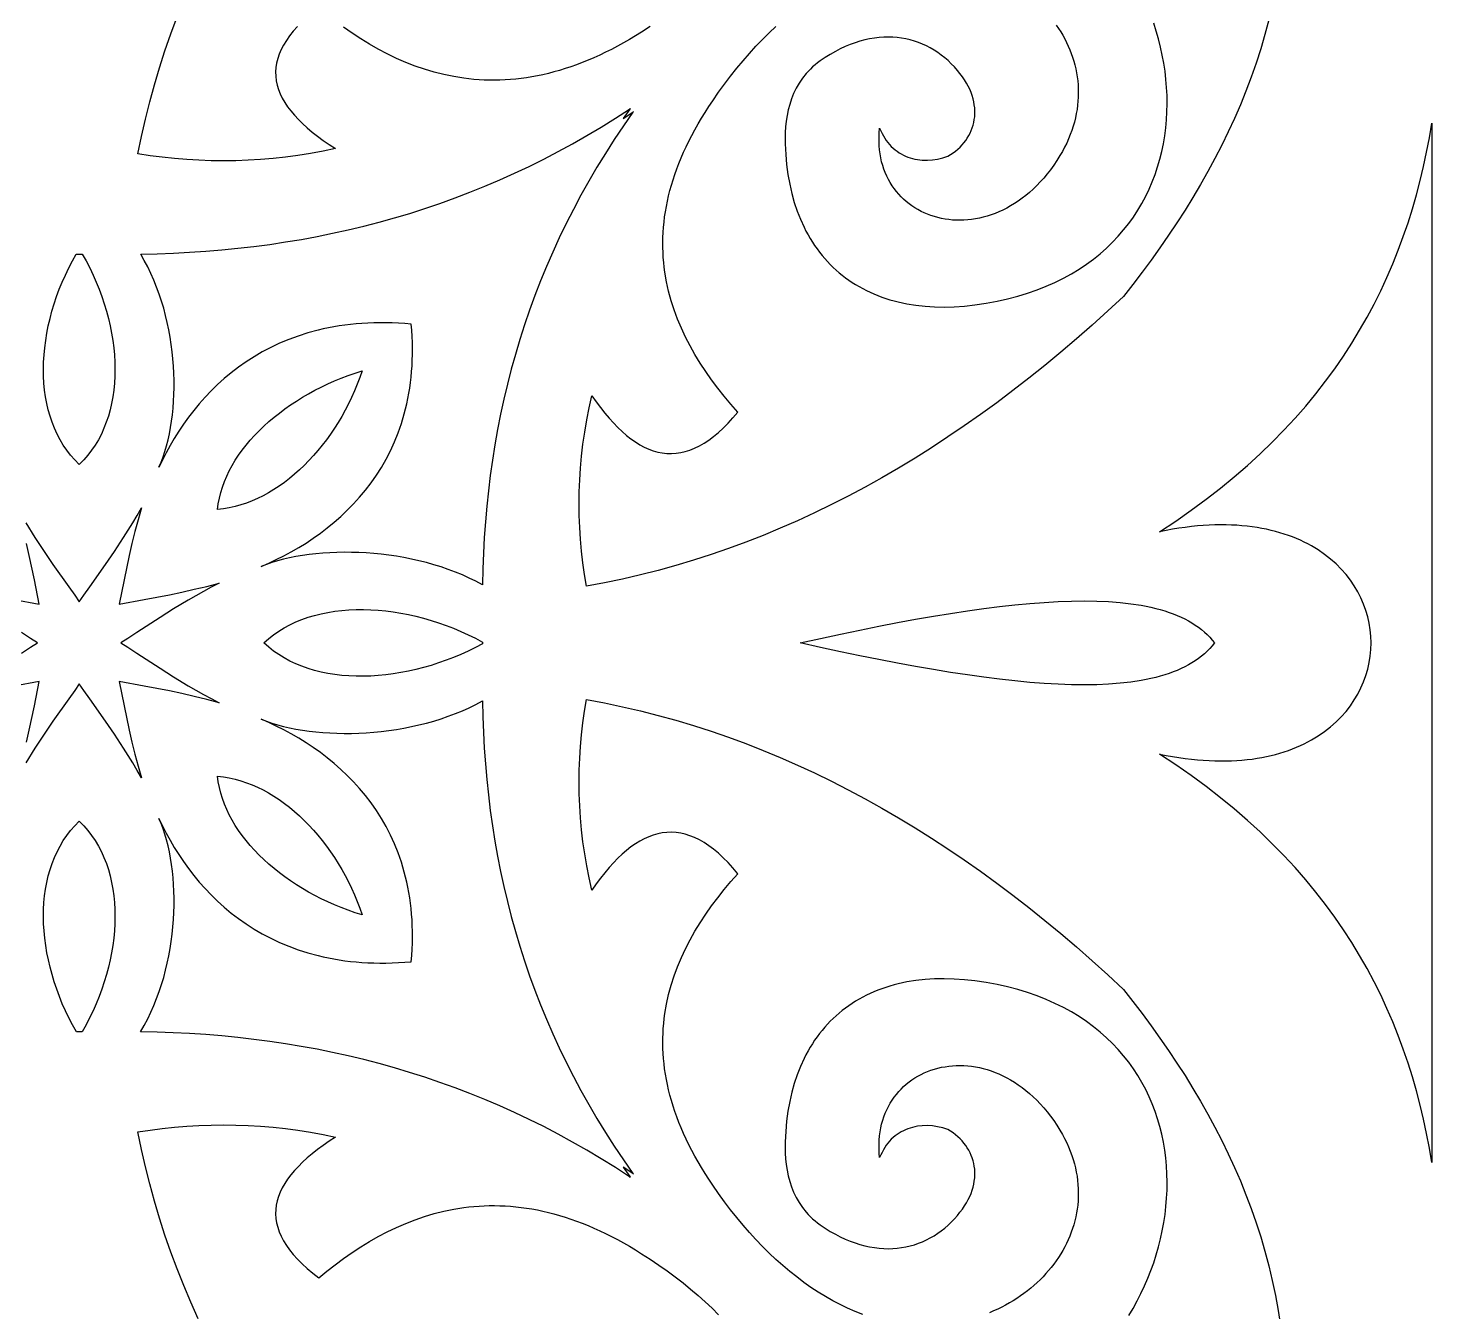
# Model space of a CAD drawing. Extents: x -375 to 375, y -1025 to 1025.
# Drawn here: x -217.3 to -155, y -607.9 to -551 of the extents above; entities that cross this region are included whole.
import ezdxf

# ---------------------------------------------------------------- set-up
doc = ezdxf.new("R2010")
doc.units = 0
doc.layers.add('LAYER_1', color=18, linetype='CONTINUOUS')

msp = doc.modelspace()

# ---------------------------------------------------------------- linework, layer by layer
at = {"layer": 'LAYER_1'}
for points in [[(-205.319, -550.911), (-205.504, -551.116), (-205.668, -551.32), (-205.812, -551.523), (-205.937, -551.726), (-206.043, -551.927), (-206.129, -552.127), (-206.197, -552.327), (-206.246, -552.525), (-206.276, -552.723), (-206.289, -552.919), (-206.283, -553.115), (-206.259, -553.31), (-206.218, -553.504), (-206.159, -553.697), (-206.083, -553.889), (-205.991, -554.081), (-205.881, -554.272), (-205.755, -554.462), (-205.612, -554.651), (-205.454, -554.839), (-205.279, -555.027), (-205.089, -555.214), (-204.884, -555.4), (-204.663, -555.586), (-204.427, -555.771), (-204.176, -555.955), (-203.91, -556.139), (-203.63, -556.322), (-204.187, -556.439), (-204.744, -556.541), (-205.298, -556.629), (-205.852, -556.703), (-206.404, -556.763), (-206.955, -556.809), (-207.505, -556.842), (-208.053, -556.861), (-208.601, -556.867), (-209.146, -556.86), (-209.691, -556.84), (-210.234, -556.807), (-210.776, -556.762), (-211.317, -556.705), (-211.857, -556.636), (-212.395, -556.555), (-212.239, -555.783), (-212.066, -555.014), (-211.875, -554.25), (-211.667, -553.489), (-211.441, -552.732), (-211.198, -551.978), (-210.937, -551.228), (-210.66, -550.481)], [(-189.671, -550.904), (-190.058, -551.155), (-190.328, -551.322), (-190.596, -551.483), (-190.862, -551.635), (-191.127, -551.781), (-191.391, -551.919), (-191.653, -552.05), (-191.913, -552.174), (-192.172, -552.291), (-192.429, -552.401), (-192.685, -552.505), (-192.94, -552.601), (-193.193, -552.691), (-193.444, -552.774), (-193.694, -552.85), (-193.942, -552.92), (-194.189, -552.984), (-194.435, -553.042), (-194.679, -553.093), (-194.921, -553.138), (-195.163, -553.177), (-195.402, -553.21), (-195.64, -553.237), (-195.877, -553.258), (-196.112, -553.274), (-196.346, -553.283), (-196.579, -553.288), (-196.81, -553.286), (-197.039, -553.28), (-197.267, -553.267), (-197.494, -553.25), (-197.719, -553.227), (-197.943, -553.2), (-198.387, -553.129), (-198.824, -553.039), (-199.257, -552.93), (-199.683, -552.803), (-200.104, -552.658), (-200.52, -552.496), (-200.93, -552.318), (-201.335, -552.124), (-201.734, -551.914), (-202.128, -551.691), (-202.516, -551.453), (-202.899, -551.202), (-203.277, -550.939)], [(-162.236, -550.616), (-162.408, -551.26), (-162.596, -551.897), (-162.799, -552.528), (-163.017, -553.151), (-163.251, -553.768), (-163.498, -554.379), (-163.76, -554.983), (-164.035, -555.582), (-164.324, -556.174), (-164.625, -556.761), (-164.939, -557.342), (-165.265, -557.917), (-165.602, -558.488), (-165.951, -559.053), (-166.311, -559.613), (-166.682, -560.169), (-167.063, -560.719), (-167.453, -561.266), (-167.854, -561.808), (-168.263, -562.346), (-168.681, -562.88), (-169.373, -563.521), (-170.067, -564.148), (-170.765, -564.759), (-171.467, -565.356), (-172.171, -565.938), (-172.879, -566.505), (-173.59, -567.057), (-174.305, -567.594), (-175.022, -568.116), (-175.743, -568.623), (-176.468, -569.114), (-177.196, -569.589), (-177.927, -570.049), (-178.662, -570.494), (-179.4, -570.923), (-180.141, -571.336), (-180.887, -571.733), (-181.635, -572.115), (-182.388, -572.48), (-183.144, -572.829), (-183.903, -573.163), (-184.666, -573.48), (-185.433, -573.78), (-186.203, -574.064), (-186.977, -574.332), (-187.755, -574.583), (-188.537, -574.818), (-189.322, -575.035), (-190.111, -575.236), (-190.904, -575.42), (-191.701, -575.587), (-192.502, -575.737), (-192.586, -575.218), (-192.658, -574.698), (-192.717, -574.177), (-192.763, -573.654), (-192.797, -573.13), (-192.818, -572.605), (-192.825, -572.079), (-192.819, -571.551), (-192.799, -571.022), (-192.765, -570.492), (-192.717, -569.961), (-192.655, -569.428), (-192.579, -568.894), (-192.488, -568.359), (-192.381, -567.823), (-192.26, -567.286), (-192.07, -567.556), (-191.88, -567.812), (-191.689, -568.054), (-191.497, -568.281), (-191.304, -568.494), (-191.111, -568.693), (-190.917, -568.876), (-190.723, -569.045), (-190.527, -569.197), (-190.331, -569.335), (-190.134, -569.456), (-189.936, -569.562), (-189.737, -569.652), (-189.538, -569.725), (-189.337, -569.781), (-189.136, -569.821), (-188.934, -569.844), (-188.731, -569.849), (-188.527, -569.838), (-188.322, -569.808), (-188.117, -569.761), (-187.91, -569.696), (-187.702, -569.612), (-187.493, -569.511), (-187.284, -569.39), (-187.073, -569.251), (-186.861, -569.093), (-186.648, -568.915), (-186.434, -568.718), (-186.219, -568.501), (-186.003, -568.265), (-185.786, -568.008), (-186.094, -567.659), (-186.392, -567.305), (-186.678, -566.946), (-186.951, -566.582), (-187.211, -566.212), (-187.457, -565.837), (-187.689, -565.458), (-187.906, -565.073), (-188.108, -564.683), (-188.292, -564.287), (-188.46, -563.886), (-188.611, -563.48), (-188.743, -563.069), (-188.856, -562.652), (-188.949, -562.23), (-189.022, -561.802), (-189.051, -561.586), (-189.074, -561.369), (-189.092, -561.151), (-189.105, -560.931), (-189.112, -560.709), (-189.113, -560.487), (-189.109, -560.262), (-189.099, -560.037), (-189.083, -559.81), (-189.061, -559.582), (-189.033, -559.352), (-188.998, -559.121), (-188.958, -558.888), (-188.911, -558.655), (-188.858, -558.419), (-188.799, -558.182), (-188.733, -557.944), (-188.66, -557.705), (-188.581, -557.464), (-188.494, -557.221), (-188.401, -556.977), (-188.301, -556.732), (-188.194, -556.485), (-188.08, -556.237), (-187.959, -555.987), (-187.83, -555.736), (-187.694, -555.484), (-187.551, -555.23), (-187.4, -554.974), (-187.242, -554.717), (-187.076, -554.459), (-186.902, -554.199), (-186.642, -553.825), (-186.377, -553.461), (-186.107, -553.106), (-185.833, -552.76), (-185.554, -552.424), (-185.27, -552.098), (-184.983, -551.783), (-184.691, -551.477), (-184.395, -551.183), (-184.095, -550.9)], [(-171.666, -550.839), (-171.564, -550.989), (-171.467, -551.141), (-171.376, -551.296), (-171.289, -551.453), (-171.208, -551.612), (-171.132, -551.774), (-171.062, -551.938), (-170.998, -552.104), (-170.939, -552.271), (-170.886, -552.441), (-170.839, -552.612), (-170.798, -552.785), (-170.763, -552.96), (-170.734, -553.136), (-170.712, -553.313), (-170.696, -553.492), (-170.687, -553.672), (-170.684, -553.853), (-170.688, -554.035), (-170.699, -554.218), (-170.716, -554.401), (-170.741, -554.586), (-170.773, -554.771), (-170.811, -554.956), (-170.857, -555.142), (-170.911, -555.328), (-170.972, -555.515), (-171.041, -555.702), (-171.117, -555.888), (-171.201, -556.075), (-171.292, -556.262), (-171.392, -556.448), (-171.5, -556.634), (-171.637, -556.851), (-171.777, -557.058), (-171.922, -557.257), (-172.069, -557.447), (-172.22, -557.627), (-172.373, -557.799), (-172.53, -557.962), (-172.689, -558.116), (-172.85, -558.262), (-173.014, -558.399), (-173.179, -558.527), (-173.347, -558.647), (-173.516, -558.759), (-173.686, -558.863), (-173.857, -558.959), (-174.03, -559.046), (-174.203, -559.126), (-174.377, -559.198), (-174.551, -559.261), (-174.725, -559.318), (-174.899, -559.366), (-175.073, -559.407), (-175.247, -559.441), (-175.419, -559.467), (-175.591, -559.486), (-175.762, -559.498), (-175.932, -559.502), (-176.1, -559.5), (-176.267, -559.49), (-176.432, -559.474), (-176.595, -559.451), (-176.755, -559.421), (-176.913, -559.384), (-177.068, -559.341), (-177.221, -559.292), (-177.37, -559.236), (-177.516, -559.173), (-177.659, -559.105), (-177.798, -559.03), (-177.933, -558.95), (-178.065, -558.863), (-178.191, -558.771), (-178.314, -558.672), (-178.432, -558.568), (-178.544, -558.459), (-178.652, -558.344), (-178.755, -558.223), (-178.852, -558.097), (-178.943, -557.966), (-179.029, -557.829), (-179.108, -557.687), (-179.181, -557.54), (-179.248, -557.389), (-179.308, -557.232), (-179.361, -557.071), (-179.407, -556.904), (-179.446, -556.733), (-179.477, -556.558), (-179.501, -556.378), (-179.517, -556.194), (-179.524, -556.005), (-179.524, -555.813), (-179.514, -555.616), (-179.497, -555.415), (-179.447, -555.536), (-179.392, -555.651), (-179.333, -555.761), (-179.27, -555.865), (-179.203, -555.964), (-179.132, -556.057), (-179.057, -556.145), (-178.979, -556.227), (-178.898, -556.304), (-178.813, -556.376), (-178.725, -556.442), (-178.634, -556.503), (-178.541, -556.559), (-178.445, -556.609), (-178.346, -556.655), (-178.245, -556.695), (-178.143, -556.73), (-178.038, -556.76), (-177.932, -556.784), (-177.824, -556.804), (-177.604, -556.829), (-177.38, -556.834), (-177.153, -556.82), (-176.924, -556.786), (-176.695, -556.734), (-176.467, -556.663), (-176.349, -556.59), (-176.237, -556.512), (-176.129, -556.429), (-176.028, -556.343), (-175.932, -556.252), (-175.842, -556.157), (-175.758, -556.059), (-175.68, -555.957), (-175.608, -555.852), (-175.543, -555.743), (-175.485, -555.632), (-175.433, -555.517), (-175.388, -555.4), (-175.351, -555.279), (-175.32, -555.157), (-175.297, -555.032), (-175.281, -554.905), (-175.273, -554.776), (-175.273, -554.645), (-175.281, -554.513), (-175.297, -554.379), (-175.321, -554.244), (-175.353, -554.107), (-175.394, -553.969), (-175.444, -553.831), (-175.502, -553.692), (-175.57, -553.552), (-175.647, -553.412), (-175.732, -553.272), (-175.828, -553.131), (-175.933, -552.991), (-176.047, -552.851), (-176.181, -552.7), (-176.319, -552.556), (-176.463, -552.42), (-176.611, -552.291), (-176.764, -552.171), (-176.922, -552.057), (-177.084, -551.952), (-177.25, -551.856), (-177.42, -551.767), (-177.595, -551.687), (-177.773, -551.616), (-177.955, -551.554), (-178.14, -551.501), (-178.329, -551.457), (-178.521, -551.422), (-178.716, -551.397), (-178.914, -551.382), (-179.115, -551.377), (-179.318, -551.381), (-179.524, -551.396), (-179.732, -551.421), (-179.942, -551.457), (-180.154, -551.503), (-180.369, -551.561), (-180.585, -551.629), (-180.802, -551.708), (-181.021, -551.799), (-181.241, -551.902), (-181.462, -552.016), (-181.685, -552.142), (-181.908, -552.28), (-182.131, -552.43), (-182.249, -552.517), (-182.361, -552.607), (-182.468, -552.7), (-182.57, -552.796), (-182.666, -552.895), (-182.757, -552.996), (-182.923, -553.204), (-183.071, -553.422), (-183.2, -553.647), (-183.312, -553.878), (-183.408, -554.115), (-183.487, -554.358), (-183.552, -554.604), (-183.604, -554.853), (-183.642, -555.104), (-183.668, -555.356), (-183.683, -555.609), (-183.688, -555.861), (-183.684, -556.111), (-183.662, -556.58), (-183.621, -557.034), (-183.563, -557.475), (-183.487, -557.901), (-183.393, -558.313), (-183.283, -558.71), (-183.155, -559.092), (-183.011, -559.459), (-182.851, -559.811), (-182.765, -559.981), (-182.674, -560.147), (-182.58, -560.309), (-182.482, -560.467), (-182.38, -560.622), (-182.274, -560.772), (-182.165, -560.918), (-182.051, -561.06), (-181.934, -561.199), (-181.813, -561.333), (-181.689, -561.463), (-181.561, -561.589), (-181.429, -561.711), (-181.293, -561.828), (-181.154, -561.942), (-181.012, -562.051), (-180.866, -562.156), (-180.717, -562.257), (-180.564, -562.353), (-180.408, -562.445), (-180.249, -562.533), (-180.086, -562.616), (-179.92, -562.696), (-179.751, -562.77), (-179.578, -562.841), (-179.402, -562.906), (-179.224, -562.968), (-179.042, -563.025), (-178.857, -563.077), (-178.669, -563.125), (-178.284, -563.207), (-177.887, -563.271), (-177.479, -563.316), (-177.059, -563.342), (-176.629, -563.35), (-176.188, -563.338), (-175.737, -563.307), (-175.275, -563.257), (-174.775, -563.182), (-174.291, -563.092), (-173.823, -562.988), (-173.371, -562.869), (-172.935, -562.736), (-172.515, -562.59), (-172.111, -562.431), (-171.722, -562.259), (-171.349, -562.075), (-170.992, -561.879), (-170.649, -561.671), (-170.322, -561.452), (-170.01, -561.223), (-169.713, -560.984), (-169.431, -560.735), (-169.164, -560.476), (-168.911, -560.208), (-168.673, -559.932), (-168.449, -559.648), (-168.24, -559.356), (-168.045, -559.057), (-167.864, -558.751), (-167.697, -558.438), (-167.544, -558.119), (-167.405, -557.795), (-167.279, -557.465), (-167.167, -557.131), (-167.068, -556.792), (-166.983, -556.449), (-166.911, -556.103), (-166.852, -555.753), (-166.806, -555.401), (-166.772, -555.046), (-166.752, -554.689), (-166.744, -554.331), (-166.749, -553.971), (-166.767, -553.611), (-166.796, -553.251), (-166.838, -552.891), (-166.892, -552.531), (-166.958, -552.172), (-167.036, -551.815), (-167.126, -551.459), (-167.227, -551.106), (-167.34, -550.755)], [(-217.371, -572.924), (-216.967, -573.573), (-216.559, -574.193), (-216.164, -574.772), (-215.467, -575.757), (-215.197, -576.139), (-214.999, -576.431), (-214.801, -576.139), (-214.531, -575.757), (-213.834, -574.772), (-213.438, -574.193), (-213.03, -573.573), (-212.624, -572.924), (-212.427, -572.593), (-212.236, -572.259), (-212.388, -572.783), (-212.529, -573.311), (-212.66, -573.843), (-212.783, -574.377), (-213.011, -575.451), (-213.228, -576.527), (-212.114, -576.327), (-211.003, -576.113), (-210.448, -575.997), (-209.895, -575.873), (-209.344, -575.741), (-208.796, -575.598), (-209.144, -575.777), (-209.49, -575.964), (-209.832, -576.155), (-210.167, -576.349), (-210.813, -576.738), (-211.416, -577.118), (-212.444, -577.79), (-212.843, -578.053), (-213.149, -578.248), (-212.843, -578.442), (-212.444, -578.705), (-211.416, -579.377), (-210.813, -579.758), (-210.167, -580.149), (-209.832, -580.344), (-209.49, -580.536), (-209.144, -580.723), (-208.796, -580.903), (-209.344, -580.758), (-209.895, -580.623), (-210.448, -580.499), (-211.003, -580.382), (-212.114, -580.167), (-213.228, -579.964), (-213.011, -581.044), (-212.783, -582.12), (-212.66, -582.654), (-212.529, -583.186), (-212.388, -583.715), (-212.236, -584.239), (-212.427, -583.905), (-212.624, -583.573), (-213.03, -582.924), (-213.438, -582.303), (-213.834, -581.724), (-214.531, -580.738), (-214.801, -580.357), (-214.999, -580.066), (-215.197, -580.357), (-215.467, -580.738), (-216.164, -581.724), (-216.559, -582.303), (-216.967, -582.924), (-217.371, -583.573)], [(-217.886, -576.327), (-216.775, -576.527), (-216.991, -575.451), (-217.217, -574.377), (-217.339, -573.843)], [(-217.554, -578.705), (-217.157, -578.442), (-216.853, -578.248), (-217.157, -578.053), (-217.554, -577.79)], [(-217.339, -582.654), (-217.217, -582.12), (-216.991, -581.044), (-216.775, -579.964), (-217.886, -580.167)], [(-180.249, -608.039), (-180.584, -607.909), (-180.917, -607.765), (-181.247, -607.606), (-181.575, -607.435), (-181.9, -607.249), (-182.223, -607.051), (-182.543, -606.84), (-182.86, -606.616), (-183.174, -606.379), (-183.484, -606.131), (-183.791, -605.871), (-184.095, -605.599), (-184.395, -605.316), (-184.691, -605.022), (-184.983, -604.717), (-185.27, -604.401), (-185.554, -604.075), (-185.833, -603.739), (-186.107, -603.393), (-186.377, -603.038), (-186.642, -602.674), (-186.902, -602.3), (-187.076, -602.04), (-187.242, -601.782), (-187.4, -601.525), (-187.551, -601.27), (-187.694, -601.016), (-187.83, -600.763), (-187.959, -600.512), (-188.08, -600.262), (-188.194, -600.014), (-188.301, -599.767), (-188.401, -599.522), (-188.494, -599.278), (-188.581, -599.036), (-188.66, -598.795), (-188.733, -598.555), (-188.799, -598.317), (-188.858, -598.08), (-188.911, -597.845), (-188.958, -597.611), (-188.998, -597.378), (-189.033, -597.147), (-189.061, -596.918), (-189.083, -596.689), (-189.099, -596.463), (-189.109, -596.237), (-189.113, -596.013), (-189.112, -595.79), (-189.105, -595.569), (-189.092, -595.349), (-189.074, -595.13), (-189.051, -594.913), (-189.022, -594.697), (-188.949, -594.27), (-188.856, -593.848), (-188.743, -593.431), (-188.611, -593.019), (-188.46, -592.613), (-188.292, -592.213), (-188.108, -591.817), (-187.906, -591.427), (-187.689, -591.042), (-187.457, -590.662), (-187.211, -590.288), (-186.951, -589.918), (-186.678, -589.554), (-186.392, -589.195), (-186.094, -588.84), (-185.786, -588.491), (-186.003, -588.235), (-186.219, -587.998), (-186.434, -587.781), (-186.648, -587.584), (-186.861, -587.407), (-187.073, -587.249), (-187.284, -587.109), (-187.493, -586.989), (-187.702, -586.887), (-187.91, -586.804), (-188.117, -586.738), (-188.322, -586.691), (-188.527, -586.662), (-188.731, -586.65), (-188.934, -586.656), (-189.136, -586.678), (-189.337, -586.718), (-189.538, -586.775), (-189.737, -586.848), (-189.936, -586.937), (-190.134, -587.043), (-190.331, -587.165), (-190.527, -587.302), (-190.723, -587.455), (-190.917, -587.623), (-191.111, -587.806), (-191.304, -588.005), (-191.497, -588.218), (-191.689, -588.445), (-191.88, -588.687), (-192.07, -588.943), (-192.26, -589.213), (-192.381, -588.676), (-192.488, -588.14), (-192.579, -587.605), (-192.655, -587.071), (-192.717, -586.538), (-192.765, -586.007), (-192.799, -585.477), (-192.819, -584.948), (-192.825, -584.421), (-192.818, -583.894), (-192.797, -583.369), (-192.763, -582.845), (-192.717, -582.323), (-192.658, -581.801), (-192.586, -581.281), (-192.502, -580.762), (-191.701, -580.912), (-190.904, -581.079), (-190.111, -581.263), (-189.322, -581.464), (-188.537, -581.682), (-187.755, -581.916), (-186.977, -582.167), (-186.203, -582.435), (-185.433, -582.719), (-184.666, -583.02), (-183.903, -583.337), (-183.144, -583.67), (-182.388, -584.019), (-181.635, -584.385), (-180.887, -584.766), (-180.141, -585.163), (-179.4, -585.576), (-178.662, -586.005), (-177.927, -586.45), (-177.196, -586.91), (-176.468, -587.386), (-175.743, -587.877), (-175.022, -588.383), (-174.305, -588.905), (-173.59, -589.442), (-172.879, -589.994), (-172.171, -590.561), (-171.467, -591.143), (-170.765, -591.74), (-170.067, -592.351), (-169.373, -592.978), (-168.681, -593.619), (-168.263, -594.153), (-167.854, -594.691), (-167.453, -595.233), (-167.063, -595.78), (-166.682, -596.331), (-166.311, -596.886), (-165.951, -597.446), (-165.602, -598.011), (-165.265, -598.582), (-164.939, -599.157), (-164.625, -599.738), (-164.324, -600.325), (-164.035, -600.917), (-163.76, -601.516), (-163.498, -602.12), (-163.251, -602.731), (-163.017, -603.348), (-162.799, -603.972), (-162.596, -604.602), (-162.408, -605.239), (-162.236, -605.884), (-162.08, -606.535), (-161.941, -607.195), (-161.819, -607.861), (-161.714, -608.536)], [(-168.446, -608.092), (-168.255, -607.771), (-168.075, -607.444), (-167.906, -607.113), (-167.748, -606.777), (-167.601, -606.436), (-167.465, -606.092), (-167.34, -605.744), (-167.227, -605.393), (-167.126, -605.04), (-167.036, -604.684), (-166.958, -604.327), (-166.892, -603.968), (-166.838, -603.608), (-166.796, -603.248), (-166.767, -602.888), (-166.749, -602.528), (-166.744, -602.168), (-166.752, -601.81), (-166.772, -601.453), (-166.806, -601.099), (-166.852, -600.746), (-166.911, -600.397), (-166.983, -600.05), (-167.068, -599.707), (-167.167, -599.368), (-167.279, -599.034), (-167.405, -598.704), (-167.544, -598.38), (-167.697, -598.061), (-167.864, -597.749), (-168.045, -597.442), (-168.24, -597.143), (-168.449, -596.851), (-168.673, -596.567), (-168.911, -596.291), (-169.164, -596.023), (-169.431, -595.765), (-169.713, -595.516), (-170.01, -595.276), (-170.322, -595.047), (-170.649, -594.828), (-170.992, -594.621), (-171.349, -594.425), (-171.722, -594.241), (-172.111, -594.069), (-172.515, -593.909), (-172.935, -593.763), (-173.371, -593.63), (-173.823, -593.512), (-174.291, -593.407), (-174.775, -593.318), (-175.275, -593.243), (-175.737, -593.193), (-176.188, -593.162), (-176.629, -593.15), (-177.059, -593.157), (-177.479, -593.184), (-177.887, -593.229), (-178.284, -593.292), (-178.669, -593.374), (-178.857, -593.422), (-179.042, -593.475), (-179.224, -593.532), (-179.402, -593.593), (-179.578, -593.659), (-179.751, -593.729), (-179.92, -593.804), (-180.086, -593.883), (-180.249, -593.966), (-180.408, -594.054), (-180.564, -594.146), (-180.717, -594.243), (-180.866, -594.344), (-181.012, -594.449), (-181.154, -594.558), (-181.293, -594.671), (-181.429, -594.789), (-181.561, -594.911), (-181.689, -595.037), (-181.813, -595.167), (-181.934, -595.301), (-182.051, -595.439), (-182.165, -595.581), (-182.274, -595.728), (-182.38, -595.878), (-182.482, -596.032), (-182.58, -596.19), (-182.674, -596.353), (-182.765, -596.519), (-182.851, -596.689), (-183.011, -597.04), (-183.155, -597.407), (-183.283, -597.789), (-183.393, -598.186), (-183.487, -598.598), (-183.563, -599.024), (-183.621, -599.465), (-183.662, -599.92), (-183.684, -600.389), (-183.688, -600.639), (-183.683, -600.891), (-183.668, -601.143), (-183.642, -601.396), (-183.604, -601.647), (-183.552, -601.896), (-183.487, -602.142), (-183.408, -602.384), (-183.312, -602.621), (-183.2, -602.853), (-183.071, -603.078), (-182.923, -603.295), (-182.757, -603.504), (-182.666, -603.605), (-182.57, -603.703), (-182.468, -603.799), (-182.361, -603.892), (-182.249, -603.983), (-182.131, -604.07), (-181.908, -604.22), (-181.685, -604.358), (-181.462, -604.484), (-181.241, -604.598), (-181.021, -604.7), (-180.802, -604.791), (-180.585, -604.871), (-180.369, -604.939), (-180.154, -604.996), (-179.942, -605.043), (-179.732, -605.078), (-179.524, -605.104), (-179.318, -605.118), (-179.115, -605.123), (-178.914, -605.118), (-178.716, -605.102), (-178.521, -605.077), (-178.329, -605.043), (-178.14, -604.999), (-177.955, -604.946), (-177.773, -604.883), (-177.595, -604.812), (-177.42, -604.732), (-177.25, -604.644), (-177.084, -604.547), (-176.922, -604.442), (-176.764, -604.329), (-176.611, -604.208), (-176.463, -604.079), (-176.319, -603.943), (-176.181, -603.799), (-176.047, -603.648), (-175.933, -603.508), (-175.828, -603.368), (-175.732, -603.228), (-175.647, -603.087), (-175.57, -602.947), (-175.502, -602.808), (-175.444, -602.668), (-175.394, -602.53), (-175.353, -602.392), (-175.321, -602.256), (-175.297, -602.121), (-175.281, -601.987), (-175.273, -601.854), (-175.273, -601.723), (-175.281, -601.594), (-175.297, -601.467), (-175.32, -601.343), (-175.351, -601.22), (-175.388, -601.1), (-175.433, -600.983), (-175.485, -600.868), (-175.543, -600.756), (-175.608, -600.648), (-175.68, -600.542), (-175.758, -600.44), (-175.842, -600.342), (-175.932, -600.248), (-176.028, -600.157), (-176.129, -600.07), (-176.237, -599.988), (-176.349, -599.91), (-176.467, -599.836), (-176.695, -599.766), (-176.924, -599.713), (-177.153, -599.68), (-177.38, -599.665), (-177.604, -599.671), (-177.824, -599.695), (-177.932, -599.715), (-178.038, -599.74), (-178.143, -599.77), (-178.245, -599.805), (-178.346, -599.845), (-178.445, -599.89), (-178.541, -599.941), (-178.634, -599.997), (-178.725, -600.058), (-178.813, -600.124), (-178.898, -600.195), (-178.979, -600.272), (-179.057, -600.355), (-179.132, -600.442), (-179.203, -600.536), (-179.27, -600.634), (-179.333, -600.739), (-179.392, -600.849), (-179.447, -600.964), (-179.497, -601.085), (-179.514, -600.884), (-179.524, -600.687), (-179.524, -600.494), (-179.517, -600.306), (-179.501, -600.121), (-179.477, -599.941), (-179.446, -599.766), (-179.407, -599.595), (-179.361, -599.429), (-179.308, -599.267), (-179.248, -599.111), (-179.181, -598.959), (-179.108, -598.812), (-179.029, -598.67), (-178.943, -598.534), (-178.852, -598.402), (-178.755, -598.276), (-178.652, -598.156), (-178.544, -598.04), (-178.432, -597.931), (-178.314, -597.827), (-178.191, -597.728), (-178.065, -597.636), (-177.933, -597.549), (-177.798, -597.469), (-177.659, -597.394), (-177.516, -597.326), (-177.37, -597.264), (-177.221, -597.208), (-177.068, -597.158), (-176.913, -597.115), (-176.755, -597.078), (-176.595, -597.049), (-176.432, -597.025), (-176.267, -597.009), (-176.1, -597), (-175.932, -596.997), (-175.762, -597.002), (-175.591, -597.013), (-175.419, -597.032), (-175.247, -597.058), (-175.073, -597.092), (-174.899, -597.133), (-174.725, -597.181), (-174.551, -597.238), (-174.377, -597.302), (-174.203, -597.373), (-174.03, -597.453), (-173.857, -597.54), (-173.686, -597.636), (-173.516, -597.74), (-173.347, -597.852), (-173.179, -597.972), (-173.014, -598.1), (-172.85, -598.237), (-172.689, -598.383), (-172.53, -598.537), (-172.373, -598.7), (-172.22, -598.872), (-172.069, -599.052), (-171.922, -599.242), (-171.777, -599.441), (-171.637, -599.648), (-171.5, -599.865), (-171.392, -600.051), (-171.292, -600.238), (-171.201, -600.424), (-171.117, -600.611), (-171.041, -600.798), (-170.972, -600.984), (-170.911, -601.171), (-170.857, -601.357), (-170.811, -601.543), (-170.773, -601.728), (-170.741, -601.913), (-170.716, -602.098), (-170.699, -602.281), (-170.688, -602.464), (-170.684, -602.646), (-170.687, -602.827), (-170.696, -603.007), (-170.712, -603.186), (-170.734, -603.363), (-170.763, -603.539), (-170.798, -603.714), (-170.839, -603.887), (-170.886, -604.058), (-170.939, -604.228), (-170.998, -604.396), (-171.062, -604.562), (-171.132, -604.725), (-171.208, -604.887), (-171.289, -605.047), (-171.376, -605.204), (-171.467, -605.358), (-171.564, -605.511), (-171.666, -605.66), (-171.773, -605.807), (-171.885, -605.952), (-172.002, -606.093), (-172.123, -606.231), (-172.249, -606.367), (-172.38, -606.499), (-172.514, -606.628), (-172.654, -606.753), (-172.797, -606.875), (-172.944, -606.994), (-173.096, -607.109), (-173.251, -607.22), (-173.41, -607.328), (-173.573, -607.431), (-173.74, -607.531), (-173.91, -607.626), (-174.083, -607.717), (-174.26, -607.804), (-174.44, -607.887), (-174.623, -607.965)], [(-209.725, -608.236), (-210.053, -607.5), (-210.365, -606.761), (-210.66, -606.018), (-210.937, -605.271), (-211.198, -604.521), (-211.441, -603.768), (-211.667, -603.01), (-211.875, -602.249), (-212.066, -601.485), (-212.239, -600.716), (-212.395, -599.944), (-211.857, -599.863), (-211.317, -599.794), (-210.776, -599.737), (-210.234, -599.692), (-209.691, -599.66), (-209.146, -599.64), (-208.601, -599.633), (-208.053, -599.639), (-207.505, -599.658), (-206.955, -599.69), (-206.404, -599.736), (-205.852, -599.796), (-205.298, -599.87), (-204.744, -599.958), (-204.187, -600.06), (-203.63, -600.177), (-203.91, -600.36), (-204.176, -600.544), (-204.427, -600.728), (-204.663, -600.913), (-204.884, -601.099), (-205.089, -601.285), (-205.279, -601.472), (-205.454, -601.66), (-205.612, -601.848), (-205.755, -602.038), (-205.881, -602.228), (-205.991, -602.418), (-206.083, -602.61), (-206.159, -602.802), (-206.218, -602.995), (-206.259, -603.19), (-206.283, -603.384), (-206.289, -603.58), (-206.276, -603.777), (-206.246, -603.974), (-206.197, -604.173), (-206.129, -604.372), (-206.043, -604.573), (-205.937, -604.774), (-205.812, -604.976), (-205.668, -605.179), (-205.504, -605.384), (-205.319, -605.589), (-205.115, -605.795), (-204.891, -606.003), (-204.645, -606.211), (-204.379, -606.421), (-204.017, -606.123), (-203.65, -605.836), (-203.277, -605.561), (-202.899, -605.297), (-202.516, -605.046), (-202.128, -604.809), (-201.734, -604.585), (-201.335, -604.376), (-200.93, -604.182), (-200.52, -604.003), (-200.104, -603.841), (-199.683, -603.696), (-199.257, -603.569), (-198.824, -603.46), (-198.387, -603.37), (-197.943, -603.3), (-197.719, -603.272), (-197.494, -603.249), (-197.267, -603.232), (-197.039, -603.22), (-196.81, -603.213), (-196.579, -603.212), (-196.346, -603.216), (-196.112, -603.226), (-195.877, -603.241), (-195.64, -603.263), (-195.402, -603.29), (-195.163, -603.323), (-194.921, -603.362), (-194.679, -603.407), (-194.435, -603.458), (-194.189, -603.515), (-193.942, -603.579), (-193.694, -603.649), (-193.444, -603.726), (-193.193, -603.809), (-192.94, -603.899), (-192.685, -603.995), (-192.429, -604.098), (-192.172, -604.208), (-191.913, -604.325), (-191.653, -604.449), (-191.391, -604.58), (-191.127, -604.719), (-190.862, -604.864), (-190.596, -605.017), (-190.328, -605.177), (-190.058, -605.345), (-189.671, -605.595), (-189.293, -605.851), (-188.925, -606.111), (-188.566, -606.375), (-188.218, -606.644), (-187.88, -606.918), (-187.552, -607.195), (-187.236, -607.476), (-186.931, -607.762), (-186.637, -608.051)]]:
    msp.add_lwpolyline(points, dxfattribs=at)
for points in [[(-190.571, -554.556), (-190.551, -554.542), (-190.584, -554.574), (-190.879, -554.991), (-190.447, -554.706), (-190.414, -554.675), (-190.428, -554.694), (-190.408, -554.68), (-190.442, -554.712), (-190.864, -555.317), (-191.27, -555.925), (-191.662, -556.537), (-192.039, -557.152), (-192.402, -557.771), (-192.749, -558.393), (-193.083, -559.018), (-193.402, -559.647), (-193.707, -560.278), (-193.998, -560.913), (-194.275, -561.552), (-194.538, -562.193), (-194.788, -562.838), (-195.024, -563.486), (-195.247, -564.137), (-195.456, -564.791), (-195.652, -565.449), (-195.836, -566.109), (-196.006, -566.773), (-196.164, -567.439), (-196.309, -568.109), (-196.442, -568.782), (-196.562, -569.458), (-196.67, -570.136), (-196.766, -570.818), (-196.85, -571.502), (-196.922, -572.19), (-196.983, -572.88), (-197.032, -573.574), (-197.069, -574.27), (-197.095, -574.969), (-197.11, -575.671), (-197.402, -575.516), (-197.701, -575.371), (-198.006, -575.234), (-198.316, -575.107), (-198.632, -574.989), (-198.952, -574.88), (-199.275, -574.78), (-199.602, -574.689), (-199.932, -574.606), (-200.264, -574.531), (-200.597, -574.466), (-200.931, -574.408), (-201.266, -574.359), (-201.6, -574.318), (-201.934, -574.285), (-202.266, -574.259), (-202.596, -574.242), (-202.924, -574.233), (-203.249, -574.231), (-203.57, -574.236), (-203.887, -574.25), (-204.199, -574.27), (-204.506, -574.298), (-204.807, -574.333), (-205.101, -574.375), (-205.388, -574.424), (-205.667, -574.479), (-205.938, -574.542), (-206.201, -574.611), (-206.454, -574.687), (-206.696, -574.769), (-206.929, -574.858), (-206.594, -574.712), (-206.259, -574.555), (-205.926, -574.387), (-205.594, -574.209), (-205.266, -574.019), (-204.941, -573.818), (-204.62, -573.605), (-204.305, -573.381), (-203.995, -573.145), (-203.692, -572.897), (-203.396, -572.637), (-203.109, -572.364), (-202.83, -572.08), (-202.561, -571.782), (-202.303, -571.472), (-202.056, -571.149), (-201.821, -570.813), (-201.599, -570.464), (-201.391, -570.102), (-201.197, -569.726), (-201.018, -569.336), (-200.855, -568.933), (-200.709, -568.515), (-200.58, -568.084), (-200.522, -567.863), (-200.469, -567.638), (-200.421, -567.41), (-200.378, -567.178), (-200.34, -566.942), (-200.306, -566.703), (-200.278, -566.461), (-200.255, -566.214), (-200.238, -565.964), (-200.226, -565.71), (-200.219, -565.452), (-200.218, -565.191), (-200.223, -564.925), (-200.233, -564.656), (-200.25, -564.383), (-200.272, -564.106), (-200.56, -564.083), (-200.844, -564.065), (-201.123, -564.053), (-201.399, -564.046), (-201.671, -564.045), (-201.939, -564.05), (-202.203, -564.06), (-202.463, -564.075), (-202.719, -564.095), (-202.971, -564.121), (-203.22, -564.151), (-203.465, -564.187), (-203.706, -564.227), (-203.943, -564.272), (-204.177, -564.321), (-204.407, -564.375), (-204.855, -564.497), (-205.29, -564.635), (-205.709, -564.79), (-206.114, -564.96), (-206.506, -565.144), (-206.883, -565.343), (-207.246, -565.555), (-207.596, -565.78), (-207.932, -566.016), (-208.255, -566.263), (-208.565, -566.521), (-208.861, -566.788), (-209.145, -567.064), (-209.416, -567.347), (-209.675, -567.638), (-209.921, -567.936), (-210.155, -568.239), (-210.377, -568.547), (-210.587, -568.859), (-210.785, -569.175), (-210.972, -569.494), (-211.147, -569.814), (-211.311, -570.136), (-211.463, -570.458), (-211.37, -570.235), (-211.283, -570.001), (-211.202, -569.758), (-211.129, -569.505), (-211.062, -569.245), (-211.002, -568.976), (-210.95, -568.7), (-210.905, -568.417), (-210.867, -568.127), (-210.836, -567.832), (-210.813, -567.532), (-210.798, -567.227), (-210.79, -566.917), (-210.791, -566.605), (-210.799, -566.289), (-210.816, -565.971), (-210.841, -565.651), (-210.874, -565.33), (-210.915, -565.007), (-210.965, -564.685), (-211.024, -564.363), (-211.092, -564.042), (-211.168, -563.722), (-211.253, -563.404), (-211.348, -563.089), (-211.452, -562.776), (-211.565, -562.468), (-211.687, -562.163), (-211.819, -561.864), (-211.961, -561.569), (-212.112, -561.281), (-212.274, -560.998), (-211.548, -560.983), (-210.825, -560.957), (-210.104, -560.92), (-209.387, -560.873), (-208.673, -560.814), (-207.962, -560.744), (-207.254, -560.662), (-206.548, -560.569), (-205.846, -560.464), (-205.147, -560.348), (-204.451, -560.22), (-203.759, -560.08), (-203.069, -559.927), (-202.383, -559.763), (-201.699, -559.586), (-201.019, -559.397), (-200.342, -559.195), (-199.669, -558.98), (-198.998, -558.752), (-198.331, -558.512), (-197.668, -558.258), (-197.007, -557.991), (-196.35, -557.711), (-195.697, -557.417), (-195.046, -557.11), (-194.399, -556.789), (-193.756, -556.454), (-193.116, -556.106), (-192.48, -555.743), (-191.847, -555.366), (-191.217, -554.974), (-190.591, -554.569), (-190.558, -554.536)], [(-155, -601.299), (-155.111, -600.657), (-155.235, -600.019), (-155.372, -599.385), (-155.523, -598.754), (-155.688, -598.128), (-155.867, -597.506), (-156.061, -596.888), (-156.271, -596.275), (-156.496, -595.666), (-156.738, -595.062), (-156.996, -594.463), (-157.272, -593.868), (-157.565, -593.279), (-157.876, -592.695), (-158.206, -592.116), (-158.554, -591.542), (-158.923, -590.974), (-159.311, -590.411), (-159.719, -589.854), (-160.148, -589.303), (-160.598, -588.758), (-161.07, -588.218), (-161.564, -587.685), (-162.081, -587.159), (-162.62, -586.638), (-163.183, -586.124), (-163.77, -585.617), (-164.382, -585.116), (-165.018, -584.622), (-165.679, -584.136), (-166.366, -583.656), (-167.079, -583.183), (-166.788, -583.241), (-166.502, -583.292), (-166.221, -583.338), (-165.943, -583.377), (-165.671, -583.41), (-165.403, -583.436), (-165.14, -583.458), (-164.881, -583.473), (-164.627, -583.482), (-164.377, -583.487), (-164.132, -583.485), (-163.892, -583.478), (-163.656, -583.466), (-163.425, -583.449), (-163.198, -583.427), (-162.976, -583.4), (-162.758, -583.368), (-162.545, -583.331), (-162.337, -583.29), (-162.133, -583.244), (-161.934, -583.193), (-161.739, -583.139), (-161.549, -583.08), (-161.364, -583.016), (-161.183, -582.949), (-161.007, -582.878), (-160.835, -582.803), (-160.668, -582.724), (-160.505, -582.642), (-160.347, -582.556), (-160.194, -582.467), (-160.045, -582.374), (-159.761, -582.179), (-159.496, -581.972), (-159.248, -581.753), (-159.019, -581.524), (-158.809, -581.286), (-158.616, -581.038), (-158.442, -580.782), (-158.287, -580.519), (-158.149, -580.25), (-158.03, -579.975), (-157.929, -579.695), (-157.847, -579.411), (-157.783, -579.123), (-157.737, -578.834), (-157.71, -578.542), (-157.701, -578.25), (-157.701, -578.25), (-157.701, -578.249), (-157.71, -577.957), (-157.737, -577.666), (-157.783, -577.376), (-157.847, -577.089), (-157.929, -576.805), (-158.03, -576.525), (-158.149, -576.25), (-158.287, -575.98), (-158.442, -575.717), (-158.616, -575.462), (-158.809, -575.214), (-159.019, -574.975), (-159.248, -574.746), (-159.496, -574.528), (-159.761, -574.321), (-160.045, -574.126), (-160.194, -574.033), (-160.347, -573.944), (-160.505, -573.858), (-160.668, -573.775), (-160.835, -573.697), (-161.007, -573.622), (-161.183, -573.55), (-161.364, -573.483), (-161.549, -573.42), (-161.739, -573.361), (-161.934, -573.306), (-162.133, -573.256), (-162.337, -573.21), (-162.545, -573.168), (-162.758, -573.132), (-162.976, -573.1), (-163.198, -573.072), (-163.425, -573.05), (-163.656, -573.033), (-163.892, -573.021), (-164.132, -573.014), (-164.377, -573.013), (-164.627, -573.017), (-164.881, -573.027), (-165.14, -573.042), (-165.403, -573.063), (-165.671, -573.09), (-165.943, -573.123), (-166.221, -573.162), (-166.502, -573.207), (-166.788, -573.259), (-167.079, -573.316), (-166.366, -572.844), (-165.679, -572.364), (-165.018, -571.877), (-164.382, -571.383), (-163.77, -570.883), (-163.183, -570.375), (-162.62, -569.861), (-162.081, -569.341), (-161.564, -568.814), (-161.07, -568.281), (-160.598, -567.741), (-160.148, -567.196), (-159.719, -566.645), (-159.311, -566.088), (-158.923, -565.525), (-158.554, -564.957), (-158.206, -564.383), (-157.876, -563.804), (-157.565, -563.219), (-157.271, -562.63), (-156.996, -562.036), (-156.738, -561.436), (-156.496, -560.832), (-156.271, -560.223), (-156.061, -559.61), (-155.867, -558.992), (-155.688, -558.37), (-155.523, -557.744), (-155.372, -557.113), (-155.235, -556.479), (-155.111, -555.841), (-155, -555.199)], [(-214.696, -561.307), (-214.536, -561.616), (-214.386, -561.929), (-214.247, -562.245), (-214.117, -562.564), (-213.999, -562.885), (-213.89, -563.208), (-213.793, -563.533), (-213.707, -563.857), (-213.631, -564.183), (-213.567, -564.507), (-213.514, -564.831), (-213.472, -565.154), (-213.442, -565.474), (-213.423, -565.793), (-213.416, -566.108), (-213.421, -566.42), (-213.438, -566.728), (-213.467, -567.031), (-213.508, -567.33), (-213.562, -567.622), (-213.628, -567.909), (-213.706, -568.189), (-213.798, -568.463), (-213.902, -568.728), (-214.019, -568.986), (-214.149, -569.234), (-214.292, -569.474), (-214.448, -569.704), (-214.618, -569.924), (-214.802, -570.133), (-214.999, -570.33), (-215.196, -570.133), (-215.38, -569.924), (-215.55, -569.704), (-215.707, -569.474), (-215.85, -569.234), (-215.981, -568.986), (-216.098, -568.728), (-216.202, -568.463), (-216.294, -568.189), (-216.373, -567.909), (-216.439, -567.622), (-216.493, -567.33), (-216.534, -567.031), (-216.563, -566.728), (-216.58, -566.42), (-216.585, -566.108), (-216.579, -565.793), (-216.56, -565.474), (-216.53, -565.154), (-216.488, -564.831), (-216.435, -564.507), (-216.371, -564.183), (-216.295, -563.857), (-216.208, -563.533), (-216.111, -563.208), (-216.003, -562.885), (-215.884, -562.564), (-215.754, -562.245), (-215.614, -561.929), (-215.464, -561.616), (-215.303, -561.307), (-215.133, -561.002), (-214.867, -561.002)], [(-202.555, -566.482), (-202.669, -566.779), (-202.791, -567.072), (-202.92, -567.361), (-203.058, -567.646), (-203.203, -567.925), (-203.356, -568.199), (-203.515, -568.468), (-203.681, -568.731), (-203.854, -568.987), (-204.034, -569.237), (-204.219, -569.48), (-204.411, -569.715), (-204.608, -569.943), (-204.811, -570.163), (-205.018, -570.374), (-205.231, -570.577), (-205.449, -570.77), (-205.671, -570.954), (-205.897, -571.129), (-206.128, -571.293), (-206.362, -571.446), (-206.6, -571.589), (-206.841, -571.721), (-207.086, -571.841), (-207.333, -571.949), (-207.583, -572.044), (-207.835, -572.128), (-208.09, -572.198), (-208.346, -572.255), (-208.604, -572.298), (-208.864, -572.328), (-208.831, -572.077), (-208.784, -571.829), (-208.722, -571.582), (-208.647, -571.337), (-208.559, -571.094), (-208.457, -570.854), (-208.343, -570.616), (-208.217, -570.381), (-208.079, -570.149), (-207.929, -569.921), (-207.769, -569.696), (-207.597, -569.475), (-207.415, -569.258), (-207.223, -569.045), (-207.021, -568.836), (-206.81, -568.632), (-206.589, -568.433), (-206.36, -568.239), (-206.123, -568.051), (-205.878, -567.868), (-205.626, -567.69), (-205.366, -567.519), (-205.099, -567.354), (-204.826, -567.195), (-204.547, -567.043), (-204.262, -566.898), (-203.971, -566.759), (-203.676, -566.628), (-203.375, -566.505), (-203.071, -566.389), (-202.762, -566.282), (-202.45, -566.182)], [(-169.867, -576.395), (-169.34, -576.418), (-168.835, -576.457), (-168.354, -576.511), (-167.895, -576.582), (-167.675, -576.623), (-167.461, -576.669), (-167.252, -576.719), (-167.05, -576.773), (-166.853, -576.831), (-166.662, -576.894), (-166.478, -576.961), (-166.3, -577.033), (-166.127, -577.108), (-165.961, -577.189), (-165.801, -577.274), (-165.647, -577.363), (-165.499, -577.457), (-165.358, -577.556), (-165.222, -577.659), (-165.093, -577.768), (-164.971, -577.88), (-164.854, -577.998), (-164.744, -578.121), (-164.641, -578.248), (-164.64, -578.248), (-164.641, -578.249), (-164.64, -578.25), (-164.641, -578.25), (-164.64, -578.251), (-164.641, -578.251), (-164.744, -578.378), (-164.854, -578.501), (-164.971, -578.619), (-165.093, -578.732), (-165.222, -578.84), (-165.358, -578.943), (-165.499, -579.042), (-165.647, -579.136), (-165.801, -579.226), (-165.961, -579.31), (-166.127, -579.391), (-166.3, -579.467), (-166.478, -579.538), (-166.662, -579.605), (-166.853, -579.668), (-167.05, -579.726), (-167.252, -579.78), (-167.461, -579.83), (-167.675, -579.876), (-167.895, -579.917), (-168.354, -579.988), (-168.835, -580.043), (-169.34, -580.081), (-169.867, -580.105), (-170.417, -580.113), (-170.989, -580.106), (-171.584, -580.085), (-172.201, -580.049), (-172.839, -580), (-173.499, -579.937), (-174.18, -579.862), (-174.882, -579.773), (-175.606, -579.672), (-176.35, -579.558), (-177.114, -579.433), (-177.899, -579.296), (-178.704, -579.148), (-179.528, -578.989), (-180.372, -578.819), (-181.236, -578.64), (-182.119, -578.45), (-183.021, -578.251), (-183.021, -578.251), (-183.021, -578.25), (-183.021, -578.25), (-183.019, -578.25), (-183.021, -578.249), (-183.021, -578.249), (-183.021, -578.248), (-183.021, -578.248), (-182.119, -578.049), (-181.236, -577.859), (-180.372, -577.68), (-179.528, -577.51), (-178.704, -577.351), (-177.899, -577.203), (-177.114, -577.066), (-176.35, -576.941), (-175.606, -576.828), (-174.882, -576.726), (-174.18, -576.638), (-173.499, -576.562), (-172.839, -576.499), (-172.201, -576.45), (-171.584, -576.414), (-170.989, -576.393), (-170.417, -576.387)], [(-202.069, -576.778), (-201.739, -576.799), (-201.406, -576.831), (-201.072, -576.874), (-200.736, -576.928), (-200.4, -576.993), (-200.063, -577.069), (-199.727, -577.155), (-199.392, -577.252), (-199.058, -577.359), (-198.726, -577.476), (-198.396, -577.603), (-198.07, -577.74), (-197.747, -577.887), (-197.428, -578.044), (-197.114, -578.21), (-197.114, -578.288), (-197.428, -578.454), (-197.747, -578.611), (-198.07, -578.758), (-198.396, -578.895), (-198.726, -579.022), (-199.058, -579.139), (-199.392, -579.246), (-199.727, -579.343), (-200.063, -579.429), (-200.4, -579.504), (-200.736, -579.569), (-201.072, -579.623), (-201.406, -579.667), (-201.739, -579.699), (-202.069, -579.72), (-202.396, -579.729), (-202.72, -579.727), (-203.04, -579.714), (-203.356, -579.689), (-203.666, -579.652), (-203.971, -579.604), (-204.27, -579.543), (-204.562, -579.47), (-204.847, -579.385), (-205.124, -579.288), (-205.393, -579.177), (-205.654, -579.055), (-205.905, -578.919), (-206.146, -578.771), (-206.376, -578.61), (-206.596, -578.435), (-206.805, -578.248), (-206.596, -578.06), (-206.376, -577.886), (-206.146, -577.725), (-205.905, -577.577), (-205.654, -577.442), (-205.393, -577.319), (-205.124, -577.209), (-204.847, -577.112), (-204.562, -577.027), (-204.27, -576.954), (-203.971, -576.894), (-203.666, -576.845), (-203.356, -576.808), (-203.04, -576.783), (-202.72, -576.77), (-202.396, -576.768)], [(-197.096, -581.526), (-197.07, -582.225), (-197.032, -582.921), (-196.983, -583.615), (-196.923, -584.305), (-196.851, -584.993), (-196.767, -585.678), (-196.671, -586.36), (-196.563, -587.038), (-196.443, -587.714), (-196.31, -588.387), (-196.165, -589.057), (-196.007, -589.724), (-195.837, -590.388), (-195.653, -591.048), (-195.457, -591.706), (-195.247, -592.36), (-195.025, -593.012), (-194.789, -593.66), (-194.539, -594.305), (-194.276, -594.946), (-193.999, -595.585), (-193.708, -596.22), (-193.403, -596.852), (-193.083, -597.481), (-192.75, -598.106), (-192.402, -598.728), (-192.04, -599.346), (-191.663, -599.962), (-191.271, -600.574), (-190.864, -601.182), (-190.442, -601.787), (-190.408, -601.82), (-190.428, -601.807), (-190.414, -601.824), (-190.447, -601.793), (-190.879, -601.509), (-190.584, -601.925), (-190.551, -601.958), (-190.571, -601.944), (-190.558, -601.963), (-190.591, -601.931), (-191.217, -601.525), (-191.847, -601.134), (-192.48, -600.757), (-193.116, -600.394), (-193.756, -600.045), (-194.399, -599.71), (-195.046, -599.389), (-195.697, -599.082), (-196.35, -598.788), (-197.007, -598.508), (-197.668, -598.241), (-198.332, -597.988), (-198.999, -597.747), (-199.669, -597.519), (-200.343, -597.305), (-201.02, -597.103), (-201.7, -596.913), (-202.383, -596.736), (-203.07, -596.572), (-203.76, -596.419), (-204.453, -596.279), (-205.149, -596.151), (-205.848, -596.034), (-206.55, -595.93), (-207.255, -595.837), (-207.963, -595.755), (-208.675, -595.685), (-209.389, -595.626), (-210.106, -595.578), (-210.826, -595.541), (-211.55, -595.515), (-212.276, -595.5), (-212.114, -595.218), (-211.963, -594.929), (-211.821, -594.634), (-211.689, -594.334), (-211.566, -594.03), (-211.453, -593.721), (-211.349, -593.409), (-211.254, -593.093), (-211.169, -592.775), (-211.092, -592.455), (-211.025, -592.134), (-210.966, -591.812), (-210.916, -591.489), (-210.874, -591.167), (-210.841, -590.846), (-210.816, -590.526), (-210.799, -590.208), (-210.791, -589.892), (-210.79, -589.579), (-210.798, -589.27), (-210.813, -588.965), (-210.836, -588.665), (-210.866, -588.37), (-210.904, -588.08), (-210.95, -587.797), (-211.002, -587.521), (-211.062, -587.253), (-211.129, -586.992), (-211.202, -586.74), (-211.283, -586.497), (-211.37, -586.263), (-211.463, -586.04), (-211.311, -586.362), (-211.147, -586.683), (-210.972, -587.004), (-210.785, -587.322), (-210.587, -587.638), (-210.377, -587.95), (-210.155, -588.258), (-209.921, -588.561), (-209.675, -588.859), (-209.416, -589.15), (-209.145, -589.433), (-208.861, -589.709), (-208.565, -589.976), (-208.255, -590.233), (-207.932, -590.481), (-207.596, -590.717), (-207.246, -590.942), (-206.883, -591.154), (-206.506, -591.353), (-206.114, -591.538), (-205.709, -591.708), (-205.29, -591.863), (-204.855, -592.001), (-204.407, -592.123), (-204.177, -592.177), (-203.943, -592.226), (-203.706, -592.271), (-203.465, -592.312), (-203.22, -592.347), (-202.971, -592.378), (-202.719, -592.403), (-202.463, -592.424), (-202.203, -592.439), (-201.939, -592.449), (-201.671, -592.453), (-201.399, -592.453), (-201.123, -592.446), (-200.844, -592.434), (-200.56, -592.416), (-200.272, -592.393), (-200.25, -592.116), (-200.233, -591.843), (-200.223, -591.574), (-200.218, -591.308), (-200.219, -591.047), (-200.226, -590.789), (-200.238, -590.535), (-200.255, -590.285), (-200.278, -590.038), (-200.306, -589.795), (-200.34, -589.556), (-200.378, -589.321), (-200.421, -589.089), (-200.469, -588.86), (-200.522, -588.636), (-200.58, -588.415), (-200.709, -587.983), (-200.855, -587.566), (-201.018, -587.162), (-201.197, -586.772), (-201.391, -586.396), (-201.599, -586.034), (-201.821, -585.685), (-202.056, -585.348), (-202.303, -585.025), (-202.561, -584.715), (-202.83, -584.418), (-203.109, -584.133), (-203.396, -583.86), (-203.692, -583.6), (-203.995, -583.352), (-204.305, -583.116), (-204.62, -582.891), (-204.941, -582.679), (-205.266, -582.477), (-205.594, -582.288), (-205.926, -582.109), (-206.259, -581.941), (-206.594, -581.784), (-206.929, -581.638), (-206.696, -581.727), (-206.454, -581.809), (-206.201, -581.885), (-205.938, -581.954), (-205.667, -582.016), (-205.388, -582.072), (-205.101, -582.121), (-204.807, -582.163), (-204.506, -582.198), (-204.199, -582.225), (-203.887, -582.246), (-203.57, -582.259), (-203.249, -582.264), (-202.924, -582.262), (-202.596, -582.253), (-202.266, -582.236), (-201.934, -582.21), (-201.6, -582.177), (-201.266, -582.136), (-200.931, -582.087), (-200.597, -582.029), (-200.264, -581.963), (-199.932, -581.889), (-199.602, -581.806), (-199.275, -581.715), (-198.952, -581.614), (-198.632, -581.505), (-198.317, -581.387), (-198.006, -581.26), (-197.701, -581.124), (-197.403, -580.979), (-197.111, -580.824)], [(-208.604, -584.195), (-208.346, -584.238), (-208.09, -584.296), (-207.835, -584.366), (-207.583, -584.45), (-207.333, -584.546), (-207.086, -584.654), (-206.841, -584.775), (-206.6, -584.906), (-206.362, -585.049), (-206.128, -585.203), (-205.897, -585.368), (-205.671, -585.542), (-205.449, -585.726), (-205.231, -585.92), (-205.018, -586.123), (-204.811, -586.334), (-204.608, -586.554), (-204.411, -586.782), (-204.219, -587.018), (-204.034, -587.261), (-203.854, -587.511), (-203.681, -587.767), (-203.515, -588.03), (-203.356, -588.299), (-203.203, -588.573), (-203.058, -588.853), (-202.92, -589.137), (-202.791, -589.426), (-202.669, -589.719), (-202.555, -590.016), (-202.45, -590.317), (-202.762, -590.217), (-203.071, -590.109), (-203.375, -589.993), (-203.676, -589.869), (-203.971, -589.738), (-204.262, -589.6), (-204.547, -589.454), (-204.826, -589.302), (-205.099, -589.143), (-205.366, -588.978), (-205.626, -588.806), (-205.878, -588.628), (-206.123, -588.445), (-206.36, -588.256), (-206.589, -588.062), (-206.81, -587.863), (-207.021, -587.659), (-207.223, -587.451), (-207.415, -587.237), (-207.597, -587.02), (-207.769, -586.799), (-207.929, -586.574), (-208.079, -586.345), (-208.217, -586.113), (-208.343, -585.878), (-208.457, -585.641), (-208.559, -585.4), (-208.647, -585.157), (-208.722, -584.912), (-208.784, -584.665), (-208.831, -584.416), (-208.864, -584.165)], [(-214.801, -586.363), (-214.618, -586.572), (-214.448, -586.792), (-214.291, -587.022), (-214.148, -587.262), (-214.018, -587.511), (-213.901, -587.769), (-213.797, -588.035), (-213.706, -588.308), (-213.627, -588.588), (-213.561, -588.875), (-213.508, -589.168), (-213.467, -589.467), (-213.438, -589.77), (-213.421, -590.078), (-213.416, -590.39), (-213.423, -590.706), (-213.442, -591.024), (-213.472, -591.345), (-213.514, -591.668), (-213.567, -591.992), (-213.632, -592.316), (-213.707, -592.641), (-213.794, -592.966), (-213.892, -593.291), (-214, -593.614), (-214.119, -593.935), (-214.248, -594.254), (-214.388, -594.57), (-214.539, -594.883), (-214.699, -595.192), (-214.87, -595.497), (-215.128, -595.497), (-215.299, -595.192), (-215.46, -594.883), (-215.611, -594.57), (-215.751, -594.254), (-215.881, -593.935), (-216, -593.614), (-216.109, -593.291), (-216.207, -592.966), (-216.294, -592.641), (-216.37, -592.316), (-216.434, -591.992), (-216.487, -591.668), (-216.529, -591.345), (-216.56, -591.024), (-216.579, -590.706), (-216.585, -590.39), (-216.581, -590.078), (-216.564, -589.77), (-216.535, -589.467), (-216.493, -589.168), (-216.44, -588.875), (-216.373, -588.588), (-216.295, -588.308), (-216.203, -588.035), (-216.099, -587.769), (-215.981, -587.511), (-215.851, -587.262), (-215.707, -587.022), (-215.551, -586.792), (-215.38, -586.572), (-215.196, -586.363), (-214.999, -586.165)]]:
    msp.add_lwpolyline(points, close=True, dxfattribs=at)

doc.saveas('drawing.dxf')
